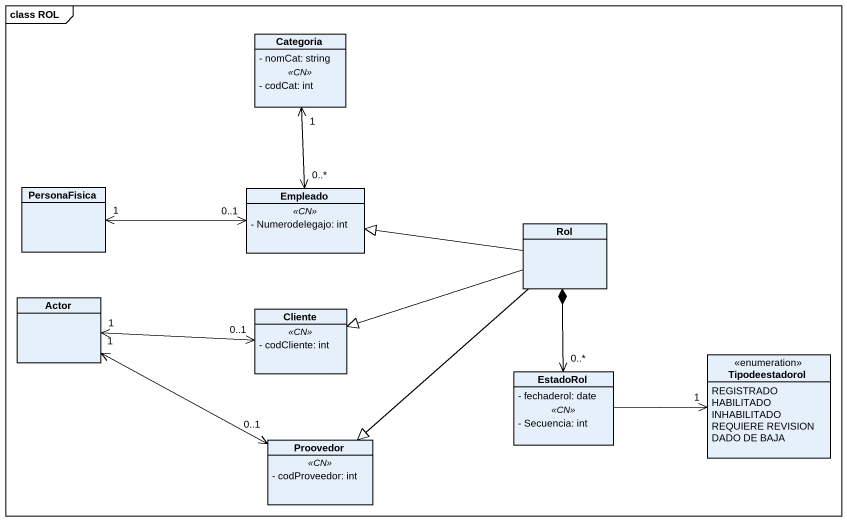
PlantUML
@startuml
mainframe class ROL
hide circle
hide empty members
skinparam classAttributeIconSize 0
class Categoria {
  - nomCat: string
  .. <<CN>> ..
  - codCat: int
}
class PersonaFisica
class Empleado {
  .. <<CN>> ..
  - Numerodelegajo: int
}
class Rol
class "Actor" as Actor_
class Cliente {
  .. <<CN>> ..
  - codCliente: int
}
enum Tipodeestadorol {
  REGISTRADO
  HABILITADO
  INHABILITADO
  REQUIERE REVISION
  DADO DE BAJA
}
class EstadoRol {
  - fechaderol: date
  .. <<CN>> ..
  - Secuencia: int
}
class Proovedor {
  .. <<CN>> ..
  - codProveedor: int
}
Categoria "1" <--> "0..*" Empleado
PersonaFisica "1" <-right-> "0..1" Empleado
Rol -left-|> Empleado
Rol -left-|> Cliente
Rol --|> Proovedor
Actor_ "1" <-right-> "0..1" Cliente
Actor_ "1" <-right-> "0..1" Proovedor
EstadoRol "0..*" <-up-* Rol
EstadoRol -right-> "1" Tipodeestadorol
@enduml
